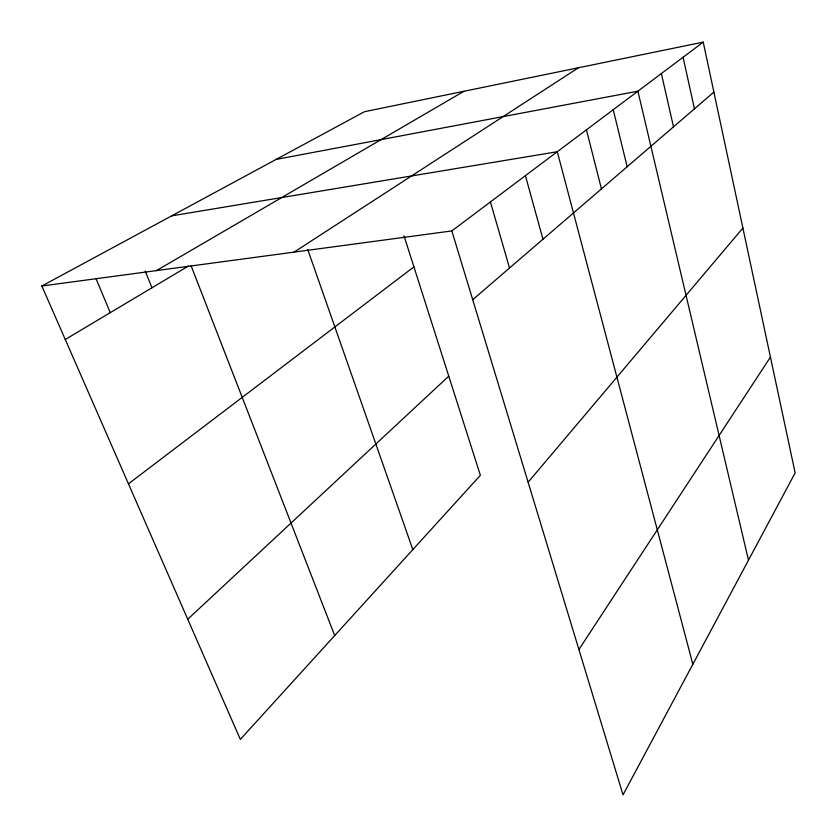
<?xml version="1.0" encoding="UTF-8"?>
<svg xmlns="http://www.w3.org/2000/svg" width="837" height="837" viewBox="0 0 837 837"><rect width="100%" height="100%" fill="white"/><g stroke="black" fill="none" stroke-linecap="round" stroke-linejoin="round"><path stroke-width="1.26" d="M578.911 649.522L770.438 357.106M528.126 482.238L742.9 228.041M187.739 619.244L448.768 376.148M472.717 299.709L713.888 92.091M128.459 483.838L413.928 266.867M451.834 230.928L703.226 42.132L795.15 472.895L623.031 794.868L451.834 230.928L41.85 286.003L240.334 739.395L480.375 475.301L404.03 235.835M294.09 252.115L578.451 67.755M65.265 339.498L188.461 266.009M156.446 270.613L463.991 91.264M41.85 286.003L364.461 111.708L703.226 42.132M276.2 159.396L637.899 91.191L748.498 560.162M171.711 215.852L557.285 151.727L692.848 664.264M96.098 278.888L110.264 312.651M145.188 271.021L151.957 287.792M191.15 265.904L334.716 635.565M307.796 249.646L412.829 549.627M490.419 201.947L509.524 268.018M525.416 175.665L542.962 239.236M586.444 129.829L601.447 188.89M613.228 109.72L627.164 166.751M661.366 73.562L673.503 126.858M683.086 57.261L694.438 108.831"/></g></svg>
